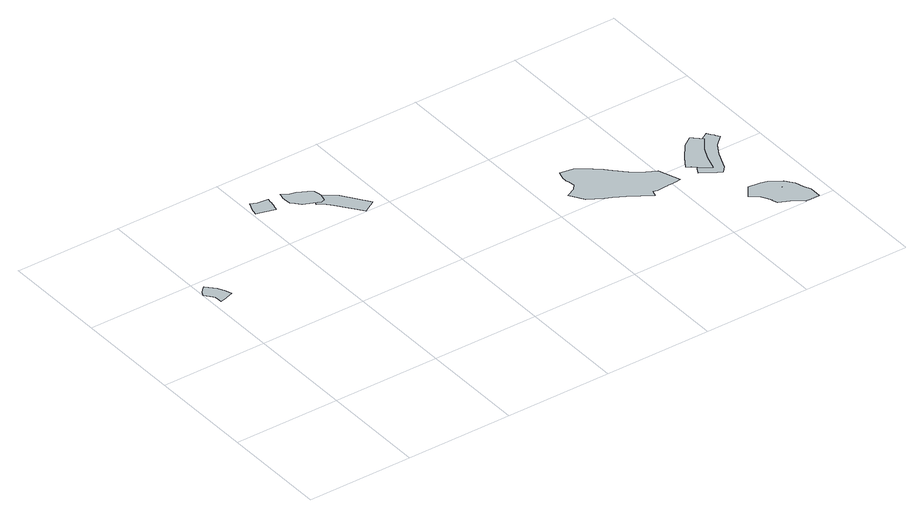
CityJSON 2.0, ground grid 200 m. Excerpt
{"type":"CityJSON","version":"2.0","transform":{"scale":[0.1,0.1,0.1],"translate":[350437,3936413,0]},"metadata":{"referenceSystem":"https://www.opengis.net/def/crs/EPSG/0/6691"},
"CityObjects":{
"object1":{"type":"GenericCityObject","attributes":{"prefecture":"14","disasterType":"1","areaType":"1","zoneNumber":"152-H26-00001","zoneName":"上溝1","status":"0"},"geometry":[{"type":"MultiSurface","lod":"1","boundaries":[[[0,1,2,3,4,5,6,7,8,9,10,11,12,13,14,15,16,17]]]}]},
"object2":{"type":"GenericCityObject","attributes":{"prefecture":"14","disasterType":"1","areaType":"1","zoneNumber":"152-H26-00001","zoneName":"上溝1","status":"0"},"geometry":[{"type":"MultiSurface","lod":"1","boundaries":[[[18,19,20,21,22,23,24,25,26,27,28,29,30,31,32,33]]]}]},
"object3":{"type":"GenericCityObject","attributes":{"prefecture":"14","disasterType":"1","areaType":"1","zoneNumber":"152-H26-00001","zoneName":"上溝1","status":"0"},"geometry":[{"type":"MultiSurface","lod":"1","boundaries":[[[34,35,36,37,38,39,40,41,42,43,44,45,46,47,48,49,50,51,52,53,54,55,56,57,58]]]}]},
"object4":{"type":"GenericCityObject","attributes":{"prefecture":"14","disasterType":"1","areaType":"1","zoneNumber":"152-H26-00001","zoneName":"上溝1","status":"0"},"geometry":[{"type":"MultiSurface","lod":"1","boundaries":[[[59,60,61,62,63,64,65,66,67,68,69,70,71,72,73,74]]]}]},
"object5":{"type":"GenericCityObject","attributes":{"prefecture":"14","disasterType":"1","areaType":"1","zoneNumber":"152-H26-00008","zoneName":"上溝4丁目1","status":"0"},"geometry":[{"type":"MultiSurface","lod":"1","boundaries":[[[75,76,77,78,79,80,81,82,83,84,85,86,87,88,89,90,91,92,93,94,95,96,97,98,99,100,101,102,103,104,105,106,107,108,109]]]}]},
"object6":{"type":"GenericCityObject","attributes":{"prefecture":"14","disasterType":"1","areaType":"1","zoneNumber":"152-H26-00008","zoneName":"上溝4丁目1","status":"0"},"geometry":[{"type":"MultiSurface","lod":"1","boundaries":[[[110,111,112,113,114,115,116,117,118,119,120,121,122,123,124,125,126,127,128,129,130,131,132,133,134,135,136]]]}]},
"object7":{"type":"GenericCityObject","attributes":{"prefecture":"14","disasterType":"1","areaType":"1","zoneNumber":"152-H26-00008","zoneName":"上溝4丁目1","status":"0"},"geometry":[{"type":"MultiSurface","lod":"1","boundaries":[[[137,138,139,140,141,142,143,144,145,146,147,148,149,150,151,152,153]]]}]},
"object8":{"type":"GenericCityObject","attributes":{"prefecture":"14","disasterType":"1","areaType":"2","zoneNumber":"152-H26-00008","zoneName":"上溝4丁目1","status":"0"},"geometry":[{"type":"MultiSurface","lod":"1","boundaries":[[[154,155,156,157,158,118,159,160,161,162,163,164,165,166]]]}]},
"object9":{"type":"GenericCityObject","attributes":{"prefecture":"14","disasterType":"1","areaType":"1","zoneNumber":"152-H26-00008","zoneName":"上溝4丁目1","status":"0"},"geometry":[{"type":"MultiSurface","lod":"1","boundaries":[[[167,168,169,170,171,172,173,174,175,176,177,178,179,180,181,182,183,184]]]}]}
},
"vertices":[
[86,3573,0],[138,3494,0],[145,3358,0],[232,3382,0],[241,3385,0],[255,3389,0],[289,3399,0],[295,3401,0],[415,3437,0],[383,3555,0],[312,3695,0],[163,3858,0],[96,3796,0],[89,3790,0],[67,3770,0],[57,3753,0],[52,3745,0],[6,3666,0],
[2193,4969,0],[2399,4919,0],[2423,5017,0],[2425,5026,0],[2432,5056,0],[2442,5119,0],[2443,5126,0],[2458,5218,0],[2269,5241,0],[2145,5294,0],[2110,5206,0],[2108,5201,0],[2076,5120,0],[2076,5117,0],[2072,5099,0],[2055,5013,0],
[2674,5074,0],[2677,5043,0],[2677,5037,0],[2678,5021,0],[2683,4937,0],[2743,4863,0],[2821,4778,0],[2985,4702,0],[3122,4646,0],[3182,4671,0],[3205,4757,0],[3208,4768,0],[3219,4810,0],[3219,4813,0],[3219,4848,0],[3209,4895,0],[3205,4911,0],[3192,4954,0],[3114,5023,0],[2942,5107,0],[2840,5134,0],[2699,5210,0],[2679,5121,0],[2677,5113,0],[2674,5098,0],
[3106,4590,0],[3229,4449,0],[3551,4015,0],[3629,4062,0],[3637,4066,0],[3697,4103,0],[3705,4108,0],[3782,4155,0],[3453,4620,0],[3229,4789,0],[3085,4849,0],[3051,4762,0],[3049,4756,0],[3040,4734,0],[3036,4722,0],[3004,4640,0],
[6611,2166,0],[6878,2015,0],[6997,1954,0],[7198,1843,0],[7588,1589,0],[7626,1707,0],[7708,1677,0],[7894,1690,0],[7909,1691,0],[7946,1693,0],[8023,1698,0],[8083,1702,0],[8089,1702,0],[8183,1707,0],[8040,2116,0],[7864,2209,0],[7693,2322,0],[7448,2570,0],[7356,2677,0],[7216,2784,0],[7117,2855,0],[6962,2968,0],[6717,3016,0],[6696,2949,0],[6687,2921,0],[6680,2898,0],[6674,2870,0],[6670,2839,0],[6671,2805,0],[6673,2776,0],[6684,2718,0],[6686,2705,0],[6704,2606,0],[6623,2503,0],[6456,2430,0],
[8954,535,0],[9056,362,0],[9043,355,0],[9080,258,0],[9268,162,0],[9380,97,0],[9476,16,0],[9490,15,0],[9576,9,0],[9589,8,0],[9623,9,0],[9640,9,0],[9664,10,0],[9715,13,0],[9739,14,0],[9741,239,0],[9680,375,0],[9637,528,0],[9522,684,0],[9292,821,0],[9181,859,0],[8957,888,0],[8901,815,0],[8896,809,0],[8876,782,0],[8870,774,0],[8792,670,0],
[8526,1889,0],[8543,1876,0],[8618,1820,0],[8642,1802,0],[8653,1793,0],[8817,1670,0],[8906,1948,0],[9009,2179,0],[9178,2398,0],[9114,2458,0],[9105,2466,0],[9077,2492,0],[9047,2520,0],[9004,2560,0],[8813,2429,0],[8600,2154,0],[8464,1937,0],
[9222,450,0],[9299,329,0],[9402,257,0],[9484,160,0],[9536,12,0],[9580,211,0],[9525,331,0],[9498,418,0],[9390,556,0],[9214,652,0],[9167,549,0],[9161,535,0],[9143,495,0],
[8710,1567,0],[8718,1562,0],[8791,1517,0],[8818,1500,0],[8876,1464,0],[8972,1567,0],[9111,1914,0],[9245,2133,0],[9428,2308,0],[9378,2377,0],[9369,2388,0],[9346,2420,0],[9330,2442,0],[9287,2501,0],[9035,2343,0],[8781,2065,0],[8591,1793,0],[8529,1679,0]
]}
